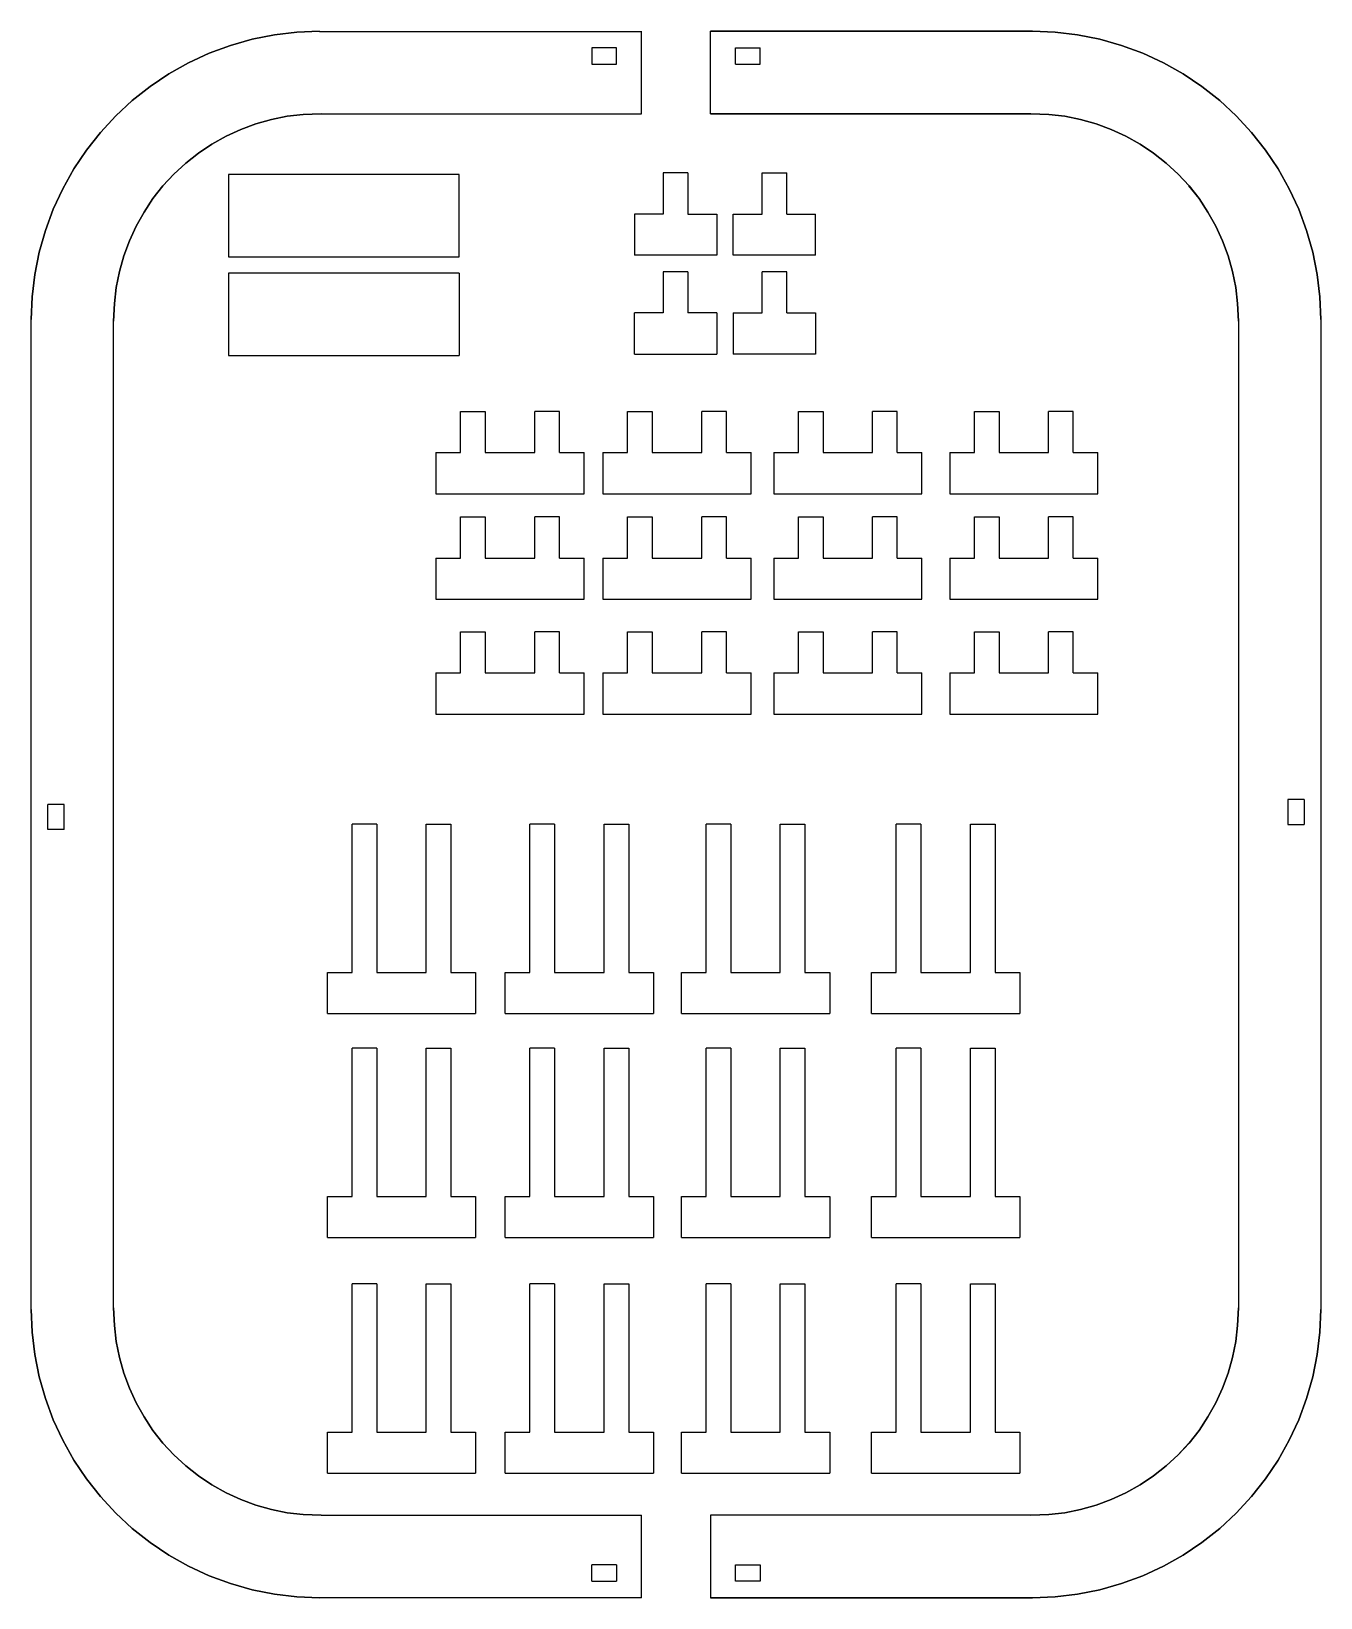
# Model space of a CAD drawing. Header units: millimetres. Extents: x 322 to 440, y -20 to 184.
# Drawn here: x 361.6 to 439.9, y -20.3 to 74.8 of the extents above; entities that cross this region are included whole.
import ezdxf

# ---------------------------------------------------------------- set-up
doc = ezdxf.new("R2010")
doc.units = ezdxf.units.MM
doc.header["$MEASUREMENT"] = 0
doc.layers.get('0').update_dxf_attribs({"linetype": 'CONTINUOUS'})

msp = doc.modelspace()

# ---------------------------------------------------------------- linework, layer by layer
at = {"color": 1}
for p, q in [((373.709, 73.919), (375.031, 74.292)), ((373.709, 73.919), (375.031, 74.292)), ((375.031, 74.292), (373.709, 73.919)), ((375.031, 74.292), (376.379, 74.56)), ((375.031, 74.292), (376.379, 74.56)), ((376.379, 74.56), (375.031, 74.292)), ((376.379, 74.56), (377.743, 74.722)), ((376.379, 74.56), (377.743, 74.722)), ((377.743, 74.722), (376.379, 74.56)), ((377.743, 74.722), (379.116, 74.776)), ((377.743, 74.722), (379.116, 74.776)), ((379.116, 74.776), (377.743, 74.722)), ((379.116, 74.775), (398.67, 74.775)), ((398.67, 69.776), (398.67, 74.776)), ((402.877, 74.776), (422.43, 74.776)), ((422.43, 74.776), (402.877, 74.776)), ((402.877, 69.776), (402.877, 74.776)), ((422.43, 74.776), (423.803, 74.722)), ((422.43, 74.776), (423.803, 74.722)), ((423.803, 74.722), (422.43, 74.776)), ((423.803, 74.722), (425.168, 74.56)), ((423.803, 74.722), (425.168, 74.56)), ((425.168, 74.56), (423.803, 74.722)), ((425.168, 74.56), (426.516, 74.292)), ((425.168, 74.56), (426.516, 74.292)), ((426.516, 74.292), (425.168, 74.56)), ((426.516, 74.292), (427.838, 73.919)), ((426.516, 74.292), (427.838, 73.919)), ((427.838, 73.919), (426.516, 74.292)), ((371.172, 72.868), (372.419, 73.444)), ((371.172, 72.869), (372.419, 73.444)), ((372.419, 73.444), (371.172, 72.868)), ((372.419, 73.444), (373.709, 73.919)), ((373.709, 73.919), (372.419, 73.444)), ((372.42, 73.444), (373.709, 73.919)), ((397.168, 73.776), (395.668, 73.776)), ((395.668, 73.776), (395.668, 72.776)), ((397.168, 72.776), (397.168, 73.776)), ((404.379, 73.776), (405.879, 73.776)), ((404.379, 72.776), (404.379, 73.776)), ((405.879, 72.776), (405.879, 73.776)), ((427.838, 73.919), (429.127, 73.444)), ((427.838, 73.919), (429.127, 73.444)), ((429.127, 73.444), (427.838, 73.919)), ((429.127, 73.444), (430.375, 72.868)), ((429.127, 73.444), (430.375, 72.869)), ((430.375, 72.868), (429.127, 73.444)), ((369.973, 72.197), (371.172, 72.868)), ((371.172, 72.868), (369.973, 72.197)), ((369.973, 72.197), (371.172, 72.868)), ((395.668, 72.776), (397.168, 72.776)), ((404.379, 72.776), (405.88, 72.776)), ((430.375, 72.868), (431.574, 72.197)), ((431.574, 72.197), (430.375, 72.868)), ((430.375, 72.868), (431.574, 72.197)), ((367.751, 70.583), (368.83, 71.434)), ((367.751, 70.583), (368.83, 71.434)), ((368.83, 71.434), (367.751, 70.583)), ((368.83, 71.434), (369.973, 72.197)), ((368.83, 71.434), (369.973, 72.197)), ((369.973, 72.197), (368.83, 71.434)), ((431.574, 72.197), (432.717, 71.434)), ((431.574, 72.197), (432.717, 71.434)), ((432.717, 71.434), (431.574, 72.197)), ((432.717, 71.434), (433.796, 70.583)), ((432.717, 71.434), (433.796, 70.583)), ((433.796, 70.583), (432.717, 71.434)), ((366.742, 69.65), (367.751, 70.583)), ((366.742, 69.65), (367.751, 70.583)), ((367.751, 70.583), (366.742, 69.65)), ((433.796, 70.583), (434.805, 69.65)), ((433.796, 70.583), (434.805, 69.65)), ((434.805, 69.65), (433.796, 70.583)), ((365.809, 68.641), (366.742, 69.65)), ((365.809, 68.641), (366.742, 69.65)), ((366.742, 69.65), (365.809, 68.641)), ((376.199, 69.427), (377.162, 69.618)), ((377.161, 69.618), (376.199, 69.427)), ((376.199, 69.427), (377.162, 69.618)), ((377.161, 69.618), (378.136, 69.734)), ((378.136, 69.734), (377.162, 69.618)), ((377.162, 69.618), (378.136, 69.733)), ((378.136, 69.734), (379.215, 69.776)), ((379.215, 69.776), (378.136, 69.733)), ((378.136, 69.733), (379.215, 69.776)), ((379.215, 69.776), (398.67, 69.776)), ((402.877, 69.776), (422.332, 69.776)), ((422.332, 69.776), (402.877, 69.776)), ((422.332, 69.776), (423.411, 69.734)), ((423.411, 69.734), (422.332, 69.776)), ((422.332, 69.776), (423.411, 69.734)), ((423.411, 69.734), (424.385, 69.618)), ((424.385, 69.618), (423.411, 69.734)), ((423.411, 69.734), (424.385, 69.618)), ((424.385, 69.618), (425.348, 69.427)), ((425.347, 69.427), (424.385, 69.618)), ((424.385, 69.618), (425.348, 69.427)), ((434.805, 69.65), (435.737, 68.641)), ((434.805, 69.65), (435.737, 68.641)), ((435.737, 68.641), (434.805, 69.65)), ((364.959, 67.562), (365.809, 68.641)), ((364.959, 67.562), (365.809, 68.641)), ((365.809, 68.641), (364.959, 67.562)), ((373.443, 68.41), (374.334, 68.821)), ((374.334, 68.821), (373.443, 68.41)), ((373.443, 68.41), (374.334, 68.821)), ((375.255, 69.161), (374.334, 68.821)), ((374.334, 68.821), (375.255, 69.161)), ((374.334, 68.821), (375.255, 69.16)), ((375.255, 69.16), (376.199, 69.427)), ((376.199, 69.427), (375.255, 69.16)), ((375.255, 69.16), (376.199, 69.427)), ((425.348, 69.427), (426.292, 69.16)), ((426.292, 69.16), (425.348, 69.427)), ((425.348, 69.427), (426.292, 69.16)), ((427.212, 68.821), (426.292, 69.161)), ((426.292, 69.161), (427.212, 68.821)), ((426.292, 69.16), (427.213, 68.821)), ((428.104, 68.41), (427.212, 68.821)), ((427.213, 68.821), (428.103, 68.41)), ((427.213, 68.821), (428.103, 68.41)), ((435.737, 68.641), (436.588, 67.562)), ((435.737, 68.641), (436.588, 67.562)), ((436.588, 67.562), (435.737, 68.641)), ((364.195, 66.42), (364.959, 67.562)), ((364.195, 66.42), (364.959, 67.562)), ((364.959, 67.562), (364.195, 66.42)), ((371.771, 67.385), (372.587, 67.931)), ((372.587, 67.931), (371.771, 67.385)), ((371.771, 67.385), (372.587, 67.931)), ((372.587, 67.931), (373.443, 68.41)), ((373.443, 68.41), (372.587, 67.931)), ((372.587, 67.931), (373.443, 68.41)), ((428.103, 68.41), (428.96, 67.931)), ((428.96, 67.931), (428.103, 68.41)), ((428.104, 68.41), (428.96, 67.931)), ((428.96, 67.931), (429.775, 67.385)), ((429.775, 67.385), (428.96, 67.931)), ((428.96, 67.931), (429.775, 67.385)), ((436.588, 67.562), (437.351, 66.42)), ((436.588, 67.562), (437.351, 66.42)), ((437.352, 66.42), (436.588, 67.562)), ((370.28, 66.112), (371.001, 66.778)), ((371.001, 66.778), (370.28, 66.112)), ((370.28, 66.112), (371.001, 66.778)), ((371.001, 66.778), (371.771, 67.386)), ((371.001, 66.778), (371.771, 67.385)), ((371.771, 67.385), (371.001, 66.778)), ((430.546, 66.778), (429.775, 67.386)), ((429.775, 67.385), (430.546, 66.778)), ((429.775, 67.385), (430.546, 66.778)), ((430.546, 66.778), (431.266, 66.112)), ((431.266, 66.112), (430.546, 66.778)), ((430.546, 66.778), (431.267, 66.112)), ((363.524, 65.221), (364.195, 66.42)), ((363.524, 65.221), (364.195, 66.42)), ((364.195, 66.42), (363.524, 65.221)), ((369.614, 65.391), (370.28, 66.112)), ((370.28, 66.112), (369.614, 65.392)), ((369.614, 65.391), (370.28, 66.112)), ((387.599, 66.093), (373.599, 66.093)), ((373.599, 66.093), (373.599, 61.093)), ((387.599, 61.093), (387.599, 66.093)), ((401.497, 66.179), (399.997, 66.179)), ((399.997, 66.179), (399.997, 63.679)), ((401.497, 66.179), (401.497, 63.679)), ((405.997, 63.679), (405.997, 66.179)), ((405.997, 66.179), (407.497, 66.179)), ((407.497, 63.679), (407.497, 66.179)), ((431.266, 66.112), (431.933, 65.391)), ((431.933, 65.391), (431.266, 66.112)), ((431.266, 66.112), (431.933, 65.392)), ((437.351, 66.42), (438.023, 65.221)), ((438.023, 65.221), (437.351, 66.42)), ((437.352, 66.42), (438.023, 65.221)), ((362.948, 63.973), (363.524, 65.221)), ((362.948, 63.973), (363.524, 65.221)), ((363.524, 65.221), (362.948, 63.973)), ((369.007, 64.621), (369.614, 65.392)), ((369.007, 64.621), (369.614, 65.391)), ((369.614, 65.391), (369.007, 64.621)), ((432.54, 64.621), (431.932, 65.392)), ((431.933, 65.391), (432.54, 64.621)), ((431.933, 65.391), (432.54, 64.621)), ((438.023, 65.221), (438.598, 63.973)), ((438.023, 65.221), (438.598, 63.973)), ((438.598, 63.973), (438.023, 65.221)), ((362.473, 62.684), (362.948, 63.973)), ((362.473, 62.684), (362.948, 63.973)), ((362.948, 63.973), (362.473, 62.684)), ((367.982, 62.949), (368.462, 63.805)), ((368.462, 63.805), (367.982, 62.949)), ((367.982, 62.949), (368.462, 63.805)), ((369.007, 64.621), (368.461, 63.805)), ((368.461, 63.805), (369.007, 64.621)), ((368.462, 63.805), (369.007, 64.621)), ((432.54, 64.621), (433.085, 63.805)), ((433.085, 63.805), (432.54, 64.621)), ((432.54, 64.621), (433.085, 63.805)), ((433.085, 63.805), (433.564, 62.949)), ((433.565, 62.949), (433.085, 63.805)), ((433.085, 63.805), (433.565, 62.949)), ((438.598, 63.973), (439.074, 62.684)), ((438.598, 63.973), (439.074, 62.684)), ((439.074, 62.684), (438.598, 63.973)), ((367.571, 62.058), (367.982, 62.949)), ((367.982, 62.949), (367.571, 62.058)), ((367.571, 62.058), (367.982, 62.949)), ((399.997, 63.679), (398.247, 63.679)), ((398.247, 63.679), (398.247, 61.179)), ((403.247, 63.679), (403.247, 61.179)), ((404.247, 63.679), (405.997, 63.679)), ((404.247, 61.179), (404.247, 63.679)), ((407.497, 63.679), (409.247, 63.679)), ((409.247, 61.179), (409.247, 63.679)), ((433.564, 62.949), (433.975, 62.058)), ((433.975, 62.058), (433.564, 62.949)), ((433.564, 62.949), (433.975, 62.058)), ((362.1, 61.361), (362.473, 62.684)), ((362.1, 61.361), (362.473, 62.684)), ((362.473, 62.684), (362.1, 61.361)), ((367.232, 61.137), (367.571, 62.058)), ((367.571, 62.058), (367.232, 61.137)), ((367.232, 61.137), (367.571, 62.058)), ((433.975, 62.058), (434.315, 61.137)), ((434.315, 61.137), (433.975, 62.058)), ((433.975, 62.058), (434.315, 61.137)), ((439.074, 62.684), (439.447, 61.361)), ((439.074, 62.684), (439.447, 61.361)), ((439.447, 61.361), (439.074, 62.684)), ((361.832, 60.013), (362.1, 61.361)), ((361.832, 60.013), (362.1, 61.361)), ((362.1, 61.361), (361.832, 60.014)), ((366.965, 60.193), (367.232, 61.137)), ((367.232, 61.137), (366.965, 60.193)), ((366.965, 60.193), (367.232, 61.137)), ((373.599, 61.093), (387.599, 61.093)), ((403.247, 61.179), (398.247, 61.179)), ((409.247, 61.179), (404.247, 61.179)), ((434.315, 61.137), (434.581, 60.193)), ((434.581, 60.193), (434.315, 61.137)), ((434.315, 61.137), (434.581, 60.193)), ((439.447, 61.361), (439.715, 60.014)), ((439.447, 61.361), (439.715, 60.013)), ((439.715, 60.013), (439.447, 61.361)), ((361.67, 58.649), (361.832, 60.013)), ((361.67, 58.649), (361.832, 60.013)), ((361.832, 60.013), (361.67, 58.649)), ((366.774, 59.231), (366.965, 60.193)), ((366.965, 60.193), (366.774, 59.231)), ((366.774, 59.231), (366.965, 60.193)), ((387.599, 60.093), (373.599, 60.093)), ((373.599, 60.093), (373.599, 55.093)), ((387.599, 60.093), (387.599, 55.093)), ((399.997, 60.179), (399.997, 57.679)), ((401.497, 60.179), (399.997, 60.179)), ((401.497, 60.179), (401.497, 57.679)), ((405.997, 57.679), (405.997, 60.179)), ((407.497, 60.179), (405.997, 60.179)), ((407.497, 57.679), (407.497, 60.179)), ((434.581, 60.193), (434.773, 59.231)), ((434.773, 59.231), (434.581, 60.193)), ((434.581, 60.193), (434.773, 59.231)), ((439.876, 58.649), (439.715, 60.013)), ((439.715, 60.013), (439.876, 58.649)), ((439.715, 60.013), (439.876, 58.649)), ((366.659, 58.256), (366.774, 59.231)), ((366.774, 59.231), (366.659, 58.256)), ((366.659, 58.256), (366.774, 59.231)), ((434.773, 59.231), (434.888, 58.256)), ((434.888, 58.256), (434.773, 59.231)), ((434.773, 59.231), (434.888, 58.256)), ((361.616, 57.276), (361.67, 58.649)), ((361.616, 57.276), (361.67, 58.649)), ((361.67, 58.649), (361.616, 57.276)), ((366.616, 57.178), (366.659, 58.256)), ((366.659, 58.256), (366.616, 57.178)), ((366.616, 57.178), (366.659, 58.256)), ((434.888, 58.256), (434.93, 57.178)), ((434.93, 57.178), (434.888, 58.256)), ((434.888, 58.256), (434.93, 57.178)), ((439.876, 58.649), (439.93, 57.276)), ((439.876, 58.649), (439.93, 57.276)), ((439.93, 57.276), (439.876, 58.649)), ((361.617, -2.83), (361.617, 57.276)), ((366.616, -2.732), (366.616, 57.178)), ((398.247, 55.179), (398.247, 57.679)), ((399.997, 57.679), (398.247, 57.679)), ((403.247, 57.679), (401.497, 57.679)), ((403.247, 57.679), (403.247, 55.179)), ((404.247, 57.679), (405.997, 57.679)), ((404.247, 57.679), (404.247, 55.179)), ((407.497, 57.679), (409.247, 57.679)), ((409.247, 57.679), (409.247, 55.179)), ((434.93, 57.178), (434.93, -2.732)), ((439.93, 57.276), (439.93, -2.83)), ((398.247, 55.179), (403.247, 55.179)), ((409.247, 55.179), (404.247, 55.179)), ((373.599, 55.093), (387.599, 55.093)), ((387.69, 49.196), (387.69, 51.696)), ((387.69, 51.696), (389.19, 51.696)), ((389.19, 51.696), (389.19, 49.196)), ((392.19, 49.196), (392.19, 51.696)), ((393.69, 51.696), (392.19, 51.696)), ((393.69, 49.196), (393.69, 51.696)), ((397.834, 49.196), (397.834, 51.696)), ((397.834, 51.696), (399.334, 51.696)), ((399.334, 51.696), (399.334, 49.196)), ((402.334, 49.196), (402.334, 51.696)), ((403.834, 51.696), (402.334, 51.696)), ((403.834, 49.196), (403.834, 51.696)), ((408.215, 49.196), (408.215, 51.696)), ((408.215, 51.696), (409.715, 51.696)), ((409.715, 51.696), (409.715, 49.196)), ((412.715, 49.196), (412.715, 51.696)), ((414.215, 51.696), (412.715, 51.696)), ((414.215, 49.196), (414.215, 51.696)), ((418.9, 49.196), (418.9, 51.696)), ((418.9, 51.696), (420.4, 51.696)), ((420.4, 51.696), (420.4, 49.196)), ((423.4, 49.196), (423.4, 51.696)), ((424.9, 51.696), (423.4, 51.696)), ((424.9, 49.196), (424.9, 51.696)), ((386.19, 49.196), (387.691, 49.196)), ((386.19, 49.196), (386.19, 46.696)), ((389.19, 49.196), (392.19, 49.196)), ((393.69, 49.196), (395.19, 49.196)), ((395.19, 46.696), (395.19, 49.196)), ((396.334, 49.196), (397.834, 49.196)), ((396.334, 49.196), (396.334, 46.696)), ((399.334, 49.196), (402.334, 49.196)), ((403.834, 49.196), (405.334, 49.196)), ((405.334, 46.696), (405.334, 49.196)), ((406.715, 49.196), (408.215, 49.196)), ((406.715, 49.196), (406.715, 46.696)), ((409.715, 49.196), (412.715, 49.196)), ((414.215, 49.196), (415.715, 49.196)), ((415.715, 46.696), (415.715, 49.196)), ((417.4, 49.196), (418.9, 49.196)), ((417.4, 49.196), (417.4, 46.696)), ((420.4, 49.196), (423.4, 49.196)), ((424.9, 49.196), (426.4, 49.196)), ((426.4, 46.696), (426.4, 49.196)), ((386.191, 46.696), (395.19, 46.696)), ((396.334, 46.696), (405.334, 46.696)), ((406.715, 46.696), (415.715, 46.696)), ((417.4, 46.696), (426.4, 46.696)), ((387.69, 42.79), (387.69, 45.29)), ((387.69, 45.29), (389.19, 45.29)), ((389.19, 45.29), (389.19, 42.79)), ((392.19, 42.79), (392.19, 45.29)), ((393.69, 45.29), (392.19, 45.29)), ((393.69, 42.79), (393.69, 45.29)), ((397.834, 42.79), (397.834, 45.29)), ((397.834, 45.29), (399.334, 45.29)), ((399.334, 45.29), (399.334, 42.79)), ((402.334, 42.79), (402.334, 45.29)), ((403.834, 45.29), (402.334, 45.29)), ((403.834, 42.79), (403.834, 45.29)), ((408.215, 42.79), (408.215, 45.29)), ((408.215, 45.29), (409.715, 45.29)), ((409.715, 45.29), (409.715, 42.79)), ((412.715, 42.79), (412.715, 45.29)), ((414.215, 45.29), (412.715, 45.29)), ((414.215, 42.79), (414.215, 45.29)), ((418.9, 42.79), (418.9, 45.29)), ((418.9, 45.29), (420.4, 45.29)), ((420.4, 45.29), (420.4, 42.79)), ((423.4, 42.79), (423.4, 45.29)), ((424.9, 45.29), (423.4, 45.29)), ((424.9, 42.79), (424.9, 45.29)), ((386.19, 42.79), (387.691, 42.79)), ((386.19, 42.79), (386.19, 40.29)), ((389.19, 42.79), (392.19, 42.79)), ((393.69, 42.79), (395.19, 42.79)), ((395.19, 40.29), (395.19, 42.79)), ((396.334, 42.79), (397.834, 42.79)), ((396.334, 42.79), (396.334, 40.29)), ((399.334, 42.79), (402.334, 42.79)), ((403.834, 42.79), (405.334, 42.79)), ((405.334, 40.29), (405.334, 42.79)), ((406.715, 42.79), (408.215, 42.79)), ((406.715, 42.79), (406.715, 40.29)), ((409.715, 42.79), (412.715, 42.79)), ((414.215, 42.79), (415.715, 42.79)), ((415.715, 40.29), (415.715, 42.79)), ((417.4, 42.79), (418.9, 42.79)), ((417.4, 42.79), (417.4, 40.29)), ((420.4, 42.79), (423.4, 42.79)), ((424.9, 42.79), (426.4, 42.79)), ((426.4, 40.29), (426.4, 42.79)), ((386.191, 40.29), (395.19, 40.29)), ((396.334, 40.29), (405.334, 40.29)), ((406.715, 40.29), (415.715, 40.29)), ((417.4, 40.29), (426.4, 40.29)), ((387.69, 35.82), (387.69, 38.32)), ((387.69, 38.32), (389.19, 38.32)), ((389.19, 38.32), (389.19, 35.82)), ((392.19, 35.82), (392.19, 38.32)), ((393.69, 38.32), (392.19, 38.32)), ((393.69, 35.82), (393.69, 38.32)), ((397.834, 35.82), (397.834, 38.32)), ((397.834, 38.32), (399.334, 38.32)), ((399.334, 38.32), (399.334, 35.82)), ((402.334, 35.82), (402.334, 38.32)), ((403.834, 38.32), (402.334, 38.32)), ((403.834, 35.82), (403.834, 38.32)), ((408.215, 35.82), (408.215, 38.32)), ((408.215, 38.32), (409.715, 38.32)), ((409.715, 38.32), (409.715, 35.82)), ((412.715, 35.82), (412.715, 38.32)), ((414.215, 38.32), (412.715, 38.32)), ((414.215, 35.82), (414.215, 38.32)), ((418.9, 35.82), (418.9, 38.32)), ((418.9, 38.32), (420.4, 38.32)), ((420.4, 38.32), (420.4, 35.82)), ((423.4, 35.82), (423.4, 38.32)), ((424.9, 38.32), (423.4, 38.32)), ((424.9, 35.82), (424.9, 38.32)), ((386.19, 35.82), (387.691, 35.82)), ((386.19, 35.82), (386.19, 33.32)), ((389.19, 35.82), (392.19, 35.82)), ((393.69, 35.82), (395.19, 35.82)), ((395.19, 33.32), (395.19, 35.82)), ((396.334, 35.82), (397.834, 35.82)), ((396.334, 35.82), (396.334, 33.32)), ((399.334, 35.82), (402.334, 35.82)), ((403.834, 35.82), (405.334, 35.82)), ((405.334, 33.32), (405.334, 35.82)), ((406.715, 35.82), (408.215, 35.82)), ((406.715, 35.82), (406.715, 33.32)), ((409.715, 35.82), (412.715, 35.82)), ((414.215, 35.82), (415.715, 35.82)), ((415.715, 33.32), (415.715, 35.82)), ((417.4, 35.82), (418.9, 35.82)), ((417.4, 35.82), (417.4, 33.32)), ((420.4, 35.82), (423.4, 35.82)), ((424.9, 35.82), (426.4, 35.82)), ((426.4, 33.32), (426.4, 35.82)), ((386.191, 33.32), (395.19, 33.32)), ((396.334, 33.32), (405.334, 33.32)), ((406.715, 33.32), (415.715, 33.32)), ((417.4, 33.32), (426.4, 33.32)), ((363.614, 27.821), (362.614, 27.821)), ((362.615, 26.321), (362.615, 27.822)), ((363.614, 26.321), (363.614, 27.821)), ((437.932, 28.125), (437.932, 26.625)), ((438.932, 28.125), (437.932, 28.125)), ((438.932, 28.125), (438.932, 26.625)), ((382.596, 26.634), (381.097, 26.634)), ((381.097, 17.634), (381.097, 26.634)), ((382.597, 26.634), (382.597, 17.634)), ((385.597, 26.634), (387.097, 26.634)), ((385.597, 17.634), (385.597, 26.634)), ((387.097, 26.634), (387.097, 17.634)), ((393.402, 26.634), (391.902, 26.634)), ((391.902, 17.634), (391.902, 26.634)), ((393.402, 26.634), (393.402, 17.634)), ((396.402, 26.634), (397.902, 26.634)), ((396.402, 17.634), (396.402, 26.634)), ((397.902, 26.634), (397.902, 17.634)), ((404.107, 26.634), (402.608, 26.634)), ((402.608, 17.634), (402.608, 26.634)), ((404.108, 26.634), (404.108, 17.634)), ((407.108, 26.634), (408.608, 26.634)), ((407.108, 17.634), (407.108, 26.634)), ((408.608, 26.634), (408.608, 17.634)), ((415.654, 26.634), (414.154, 26.634)), ((414.154, 17.634), (414.154, 26.634)), ((415.654, 26.634), (415.654, 17.634)), ((418.654, 26.634), (420.154, 26.634)), ((418.654, 17.634), (418.654, 26.634)), ((420.154, 26.634), (420.154, 17.634)), ((363.614, 26.321), (362.614, 26.321)), ((437.932, 26.625), (438.932, 26.625)), ((379.597, 15.134), (379.597, 17.634)), ((379.597, 17.634), (381.097, 17.634)), ((382.596, 17.634), (385.597, 17.634)), ((387.096, 17.634), (388.597, 17.634)), ((388.597, 17.634), (388.597, 15.134)), ((390.402, 15.134), (390.402, 17.634)), ((390.402, 17.634), (391.902, 17.634)), ((393.402, 17.634), (396.402, 17.634)), ((397.902, 17.634), (399.402, 17.634)), ((399.402, 17.634), (399.402, 15.134)), ((401.108, 15.134), (401.108, 17.634)), ((401.108, 17.634), (402.608, 17.634)), ((404.107, 17.634), (407.108, 17.634)), ((408.607, 17.634), (410.108, 17.634)), ((410.108, 17.634), (410.108, 15.134)), ((412.654, 15.134), (412.654, 17.634)), ((412.654, 17.634), (414.154, 17.634)), ((415.654, 17.634), (418.654, 17.634)), ((420.154, 17.634), (421.654, 17.634)), ((421.654, 17.634), (421.654, 15.134)), ((379.597, 15.134), (388.597, 15.134)), ((390.402, 15.134), (399.402, 15.134)), ((401.108, 15.134), (410.108, 15.134)), ((412.654, 15.134), (421.654, 15.134)), ((382.596, 13.029), (381.097, 13.029)), ((381.097, 4.029), (381.097, 13.029)), ((382.597, 13.029), (382.597, 4.029)), ((385.597, 13.029), (387.097, 13.029)), ((385.597, 4.029), (385.597, 13.029)), ((387.097, 13.029), (387.097, 4.029)), ((393.402, 13.029), (391.902, 13.029)), ((391.902, 4.029), (391.902, 13.029)), ((393.402, 13.029), (393.402, 4.029)), ((396.402, 13.029), (397.902, 13.029)), ((396.402, 4.029), (396.402, 13.029)), ((397.902, 13.029), (397.902, 4.029)), ((404.107, 13.029), (402.608, 13.029)), ((402.608, 4.029), (402.608, 13.029)), ((404.108, 13.029), (404.108, 4.029)), ((407.108, 13.029), (408.608, 13.029)), ((407.108, 4.029), (407.108, 13.029)), ((408.608, 13.029), (408.608, 4.029)), ((415.654, 13.029), (414.154, 13.029)), ((414.154, 4.029), (414.154, 13.029)), ((415.654, 13.029), (415.654, 4.029)), ((418.654, 13.029), (420.154, 13.029)), ((418.654, 4.029), (418.654, 13.029)), ((420.154, 13.029), (420.154, 4.029)), ((379.597, 1.529), (379.597, 4.029)), ((379.597, 4.029), (381.097, 4.029)), ((382.596, 4.029), (385.597, 4.029)), ((387.096, 4.029), (388.597, 4.029)), ((388.597, 4.029), (388.597, 1.529)), ((390.402, 1.529), (390.402, 4.029)), ((390.402, 4.029), (391.902, 4.029)), ((393.402, 4.029), (396.402, 4.029)), ((397.902, 4.029), (399.402, 4.029)), ((399.402, 4.029), (399.402, 1.529)), ((401.108, 1.529), (401.108, 4.029)), ((401.108, 4.029), (402.608, 4.029)), ((404.107, 4.029), (407.108, 4.029)), ((408.607, 4.029), (410.108, 4.029)), ((410.108, 4.029), (410.108, 1.529)), ((412.654, 1.529), (412.654, 4.029)), ((412.654, 4.029), (414.154, 4.029)), ((415.654, 4.029), (418.654, 4.029)), ((420.154, 4.029), (421.654, 4.029)), ((421.654, 4.029), (421.654, 1.529)), ((379.597, 1.529), (388.597, 1.529)), ((390.402, 1.529), (399.402, 1.529)), ((401.108, 1.529), (410.108, 1.529)), ((412.654, 1.529), (421.654, 1.529)), ((382.596, -1.272), (381.097, -1.272)), ((381.097, -10.272), (381.097, -1.272)), ((382.597, -1.272), (382.597, -10.272)), ((385.597, -1.272), (387.097, -1.272)), ((385.597, -10.272), (385.597, -1.272)), ((387.097, -1.272), (387.097, -10.272)), ((393.402, -1.272), (391.902, -1.272)), ((391.902, -10.272), (391.902, -1.272)), ((393.402, -1.272), (393.402, -10.272)), ((396.402, -1.272), (397.902, -1.272)), ((396.402, -10.272), (396.402, -1.272)), ((397.902, -1.272), (397.902, -10.272)), ((404.107, -1.272), (402.608, -1.272)), ((402.608, -10.272), (402.608, -1.272)), ((404.108, -1.272), (404.108, -10.272)), ((407.108, -1.272), (408.608, -1.272)), ((407.108, -10.272), (407.108, -1.272)), ((408.608, -1.272), (408.608, -10.272)), ((415.654, -1.272), (414.154, -1.272)), ((414.154, -10.272), (414.154, -1.272)), ((415.654, -1.272), (415.654, -10.272)), ((418.654, -1.272), (420.154, -1.272)), ((418.654, -10.272), (418.654, -1.272)), ((420.154, -1.272), (420.154, -10.272)), ((361.67, -4.203), (361.616, -2.83)), ((361.67, -4.203), (361.616, -2.83)), ((361.616, -2.83), (361.67, -4.203)), ((366.659, -3.81), (366.616, -2.732)), ((366.616, -2.732), (366.659, -3.811)), ((366.659, -3.81), (366.616, -2.732)), ((434.93, -2.732), (434.888, -3.81)), ((434.888, -3.81), (434.93, -2.732)), ((434.93, -2.732), (434.888, -3.81)), ((439.93, -2.83), (439.876, -4.203)), ((439.93, -2.83), (439.876, -4.203)), ((439.876, -4.203), (439.93, -2.83)), ((361.832, -5.568), (361.67, -4.203)), ((361.832, -5.568), (361.67, -4.203)), ((361.67, -4.203), (361.832, -5.568)), ((366.774, -4.785), (366.659, -3.81)), ((366.774, -4.785), (366.659, -3.81)), ((366.659, -3.811), (366.774, -4.785)), ((434.888, -3.81), (434.773, -4.785)), ((434.773, -4.785), (434.888, -3.81)), ((434.888, -3.811), (434.773, -4.785)), ((439.876, -4.203), (439.715, -5.568)), ((439.876, -4.203), (439.715, -5.568)), ((439.715, -5.568), (439.876, -4.203)), ((362.1, -6.915), (361.832, -5.568)), ((362.1, -6.915), (361.832, -5.568)), ((361.832, -5.568), (362.1, -6.915)), ((366.965, -5.747), (366.774, -4.785)), ((366.774, -4.785), (366.965, -5.747)), ((366.965, -5.747), (366.774, -4.785)), ((434.773, -4.785), (434.581, -5.747)), ((434.581, -5.747), (434.773, -4.785)), ((434.773, -4.785), (434.581, -5.747)), ((439.715, -5.568), (439.447, -6.915)), ((439.715, -5.568), (439.447, -6.915)), ((439.447, -6.915), (439.715, -5.568)), ((367.232, -6.692), (366.965, -5.747)), ((366.965, -5.747), (367.232, -6.692)), ((367.232, -6.692), (366.965, -5.747)), ((434.581, -5.747), (434.315, -6.692)), ((434.315, -6.692), (434.581, -5.747)), ((434.581, -5.747), (434.315, -6.692)), ((362.473, -8.238), (362.1, -6.915)), ((362.473, -8.238), (362.1, -6.915)), ((362.1, -6.915), (362.473, -8.238)), ((367.571, -7.612), (367.232, -6.692)), ((367.232, -6.692), (367.571, -7.612)), ((367.571, -7.612), (367.232, -6.692)), ((434.315, -6.692), (433.975, -7.612)), ((433.975, -7.612), (434.315, -6.692)), ((434.315, -6.692), (433.975, -7.612)), ((439.447, -6.915), (439.074, -8.238)), ((439.447, -6.915), (439.074, -8.238)), ((439.074, -8.238), (439.447, -6.915)), ((362.948, -9.527), (362.473, -8.238)), ((362.948, -9.527), (362.473, -8.238)), ((362.473, -8.238), (362.948, -9.527)), ((367.982, -8.503), (367.571, -7.612)), ((367.571, -7.612), (367.982, -8.503)), ((367.982, -8.503), (367.571, -7.612)), ((368.462, -9.359), (367.982, -8.503)), ((367.982, -8.503), (368.462, -9.359)), ((368.462, -9.359), (367.982, -8.503)), ((433.565, -8.503), (433.085, -9.359)), ((433.085, -9.359), (433.565, -8.503)), ((433.565, -8.503), (433.085, -9.359)), ((433.975, -7.612), (433.565, -8.503)), ((433.565, -8.503), (433.975, -7.612)), ((433.975, -7.612), (433.565, -8.503)), ((439.074, -8.238), (438.598, -9.527)), ((439.074, -8.238), (438.598, -9.527)), ((438.598, -9.527), (439.074, -8.238)), ((369.007, -10.175), (368.461, -9.359)), ((369.007, -10.175), (368.462, -9.359)), ((368.462, -9.359), (369.007, -10.175)), ((433.085, -9.359), (432.54, -10.175)), ((432.54, -10.175), (433.085, -9.359)), ((433.085, -9.359), (432.54, -10.175)), ((363.524, -10.775), (362.948, -9.527)), ((363.524, -10.775), (362.948, -9.527)), ((362.948, -9.527), (363.524, -10.775)), ((369.614, -10.946), (369.007, -10.175)), ((369.007, -10.175), (369.614, -10.946)), ((369.614, -10.946), (369.007, -10.175)), ((379.597, -12.772), (379.597, -10.272)), ((379.597, -10.272), (381.097, -10.272)), ((382.596, -10.272), (385.597, -10.272)), ((387.096, -10.272), (388.597, -10.272)), ((388.597, -10.272), (388.597, -12.772)), ((390.402, -12.772), (390.402, -10.272)), ((390.402, -10.272), (391.902, -10.272)), ((393.402, -10.272), (396.402, -10.272)), ((397.902, -10.272), (399.402, -10.272)), ((399.402, -10.272), (399.402, -12.772)), ((401.108, -12.772), (401.108, -10.272)), ((401.108, -10.272), (402.608, -10.272)), ((404.107, -10.272), (407.108, -10.272)), ((408.607, -10.272), (410.108, -10.272)), ((410.108, -10.272), (410.108, -12.772)), ((412.654, -12.772), (412.654, -10.272)), ((412.654, -10.272), (414.154, -10.272)), ((415.654, -10.272), (418.654, -10.272)), ((420.154, -10.272), (421.654, -10.272)), ((421.654, -10.272), (421.654, -12.772)), ((432.54, -10.175), (431.932, -10.946)), ((432.54, -10.175), (431.933, -10.946)), ((431.933, -10.946), (432.54, -10.175)), ((438.598, -9.527), (438.023, -10.775)), ((438.598, -9.527), (438.023, -10.775)), ((438.023, -10.775), (438.598, -9.527)), ((364.195, -11.974), (363.524, -10.775)), ((364.195, -11.974), (363.524, -10.775)), ((363.524, -10.775), (364.195, -11.974)), ((370.28, -11.666), (369.614, -10.946)), ((369.614, -10.946), (370.28, -11.666)), ((370.28, -11.666), (369.614, -10.946)), ((431.932, -10.946), (431.266, -11.666)), ((431.266, -11.666), (431.933, -10.946)), ((431.932, -10.946), (431.267, -11.666)), ((438.023, -10.775), (437.352, -11.974)), ((438.023, -10.775), (437.352, -11.974)), ((437.352, -11.974), (438.023, -10.775)), ((364.959, -13.116), (364.195, -11.974)), ((364.959, -13.116), (364.195, -11.974)), ((364.195, -11.974), (364.959, -13.116)), ((371.001, -12.332), (370.28, -11.666)), ((370.28, -11.666), (371.001, -12.332)), ((371.001, -12.332), (370.28, -11.666)), ((371.771, -12.94), (371.001, -12.332)), ((371.001, -12.332), (371.771, -12.94)), ((371.771, -12.94), (371.001, -12.332)), ((430.546, -12.332), (429.775, -12.94)), ((429.775, -12.94), (430.546, -12.332)), ((430.546, -12.332), (429.775, -12.94)), ((431.266, -11.666), (430.546, -12.332)), ((430.546, -12.332), (431.266, -11.666)), ((431.266, -11.666), (430.546, -12.332)), ((437.352, -11.974), (436.588, -13.116)), ((437.352, -11.974), (436.588, -13.116)), ((436.588, -13.116), (437.352, -11.974)), ((365.809, -14.195), (364.959, -13.116)), ((365.809, -14.195), (364.959, -13.116)), ((364.959, -13.116), (365.809, -14.195)), ((372.587, -13.485), (371.771, -12.94)), ((371.771, -12.94), (372.587, -13.485)), ((372.587, -13.485), (371.771, -12.94)), ((379.597, -12.772), (388.597, -12.772)), ((390.402, -12.772), (399.402, -12.772)), ((401.108, -12.772), (410.108, -12.772)), ((412.654, -12.772), (421.654, -12.772)), ((429.775, -12.94), (428.96, -13.485)), ((428.96, -13.485), (429.775, -12.94)), ((429.775, -12.94), (428.96, -13.485)), ((436.588, -13.116), (435.737, -14.195)), ((436.588, -13.116), (435.737, -14.195)), ((435.737, -14.195), (436.588, -13.116)), ((366.742, -15.204), (365.809, -14.195)), ((366.742, -15.204), (365.809, -14.195)), ((365.809, -14.195), (366.742, -15.204)), ((373.443, -13.964), (372.587, -13.485)), ((372.587, -13.485), (373.443, -13.964)), ((373.443, -13.964), (372.587, -13.485)), ((374.334, -14.375), (373.443, -13.964)), ((373.443, -13.964), (374.334, -14.375)), ((374.334, -14.375), (373.443, -13.964)), ((428.104, -13.964), (427.212, -14.375)), ((428.103, -13.964), (427.213, -14.375)), ((427.213, -14.375), (428.103, -13.964)), ((428.96, -13.485), (428.103, -13.964)), ((428.96, -13.485), (428.103, -13.964)), ((428.104, -13.964), (428.96, -13.485)), ((435.737, -14.195), (434.805, -15.204)), ((435.737, -14.195), (434.805, -15.204)), ((434.805, -15.204), (435.737, -14.195)), ((367.751, -16.137), (366.742, -15.204)), ((367.751, -16.137), (366.742, -15.204)), ((366.742, -15.204), (367.751, -16.137)), ((375.255, -14.715), (374.334, -14.375)), ((374.334, -14.375), (375.255, -14.715)), ((375.255, -14.715), (374.334, -14.375)), ((375.255, -14.715), (376.199, -14.981)), ((376.199, -14.981), (375.255, -14.715)), ((376.199, -14.981), (375.255, -14.715)), ((377.162, -15.172), (376.199, -14.981)), ((376.199, -14.981), (377.162, -15.173)), ((377.161, -15.172), (376.199, -14.981)), ((377.161, -15.172), (378.136, -15.288)), ((378.136, -15.288), (377.162, -15.172)), ((378.136, -15.288), (377.162, -15.172)), ((424.385, -15.172), (423.411, -15.288)), ((423.411, -15.288), (424.385, -15.172)), ((424.385, -15.172), (423.411, -15.288)), ((424.385, -15.172), (425.348, -14.981)), ((425.348, -14.981), (424.385, -15.172)), ((425.348, -14.981), (424.385, -15.172)), ((426.292, -14.715), (425.348, -14.981)), ((425.348, -14.981), (426.292, -14.715)), ((426.292, -14.715), (425.348, -14.981)), ((427.213, -14.375), (426.292, -14.715)), ((426.292, -14.715), (427.212, -14.375)), ((427.212, -14.375), (426.292, -14.715)), ((434.805, -15.204), (433.796, -16.137)), ((434.805, -15.204), (433.796, -16.137)), ((433.796, -16.137), (434.805, -15.204)), ((368.83, -16.988), (367.751, -16.137)), ((368.83, -16.988), (367.751, -16.137)), ((367.751, -16.137), (368.83, -16.988)), ((379.215, -15.33), (378.136, -15.288)), ((378.136, -15.288), (379.215, -15.33)), ((379.215, -15.33), (378.136, -15.288)), ((379.215, -15.33), (398.669, -15.33)), ((398.669, -20.33), (398.669, -15.33)), ((422.332, -15.33), (402.877, -15.33)), ((422.332, -15.33), (402.877, -15.33)), ((402.877, -15.33), (402.877, -20.33)), ((423.411, -15.288), (422.332, -15.33)), ((422.332, -15.33), (423.411, -15.288)), ((423.411, -15.288), (422.332, -15.33)), ((433.796, -16.137), (432.717, -16.988)), ((433.796, -16.137), (432.717, -16.988)), ((432.717, -16.988), (433.796, -16.137)), ((369.973, -17.751), (368.83, -16.988)), ((369.973, -17.751), (368.83, -16.988)), ((368.83, -16.988), (369.973, -17.751)), ((432.717, -16.988), (431.574, -17.751)), ((432.717, -16.988), (431.574, -17.751)), ((431.574, -17.751), (432.717, -16.988)), ((371.172, -18.423), (369.973, -17.751)), ((371.172, -18.423), (369.973, -17.751)), ((369.973, -17.751), (371.172, -18.423)), ((431.574, -17.751), (430.375, -18.423)), ((431.574, -17.751), (430.375, -18.423)), ((430.375, -18.423), (431.574, -17.751)), ((372.419, -18.998), (371.172, -18.423)), ((372.419, -18.998), (371.172, -18.423)), ((371.172, -18.423), (372.419, -18.998)), ((373.709, -19.474), (372.419, -18.998)), ((373.709, -19.474), (372.419, -18.998)), ((372.42, -18.998), (373.709, -19.474)), ((395.668, -19.33), (395.668, -18.33)), ((397.168, -18.33), (395.668, -18.33)), ((397.168, -18.33), (397.168, -19.33)), ((404.379, -19.33), (404.379, -18.33)), ((404.379, -18.33), (405.879, -18.33)), ((405.879, -18.33), (405.879, -19.33)), ((429.127, -18.998), (427.838, -19.474)), ((429.127, -18.998), (427.838, -19.474)), ((427.838, -19.474), (429.127, -18.998)), ((430.375, -18.422), (429.127, -18.998)), ((430.375, -18.423), (429.127, -18.998)), ((429.127, -18.998), (430.375, -18.423)), ((375.031, -19.847), (373.709, -19.473)), ((373.709, -19.473), (375.031, -19.847)), ((375.031, -19.847), (373.709, -19.474)), ((375.031, -19.846), (376.379, -20.115)), ((376.379, -20.115), (375.031, -19.847)), ((376.379, -20.115), (375.031, -19.847)), ((395.668, -19.33), (397.168, -19.33)), ((405.879, -19.33), (404.379, -19.33)), ((426.516, -19.846), (425.168, -20.115)), ((426.516, -19.847), (425.168, -20.115)), ((425.168, -20.115), (426.516, -19.847)), ((427.838, -19.473), (426.516, -19.847)), ((426.516, -19.847), (427.838, -19.473)), ((427.838, -19.474), (426.516, -19.847)), ((377.743, -20.276), (376.379, -20.115)), ((377.743, -20.276), (376.379, -20.115)), ((376.379, -20.115), (377.743, -20.276)), ((379.116, -20.33), (377.743, -20.276)), ((379.116, -20.33), (377.743, -20.276)), ((377.743, -20.276), (379.116, -20.33)), ((398.669, -20.33), (379.116, -20.33)), ((422.43, -20.33), (402.877, -20.33)), ((402.877, -20.33), (422.43, -20.33)), ((423.803, -20.276), (422.43, -20.33)), ((423.803, -20.276), (422.43, -20.33)), ((422.43, -20.33), (423.803, -20.276)), ((425.168, -20.115), (423.803, -20.276)), ((425.168, -20.115), (423.803, -20.276)), ((423.803, -20.276), (425.168, -20.115))]:
    msp.add_line(p, q, dxfattribs=at)
at = {"color": 1, "linetype": 'Continuous'}
msp.add_line((401.497, 63.679), (403.247, 63.679), dxfattribs=at)

doc.saveas('drawing.dxf')
